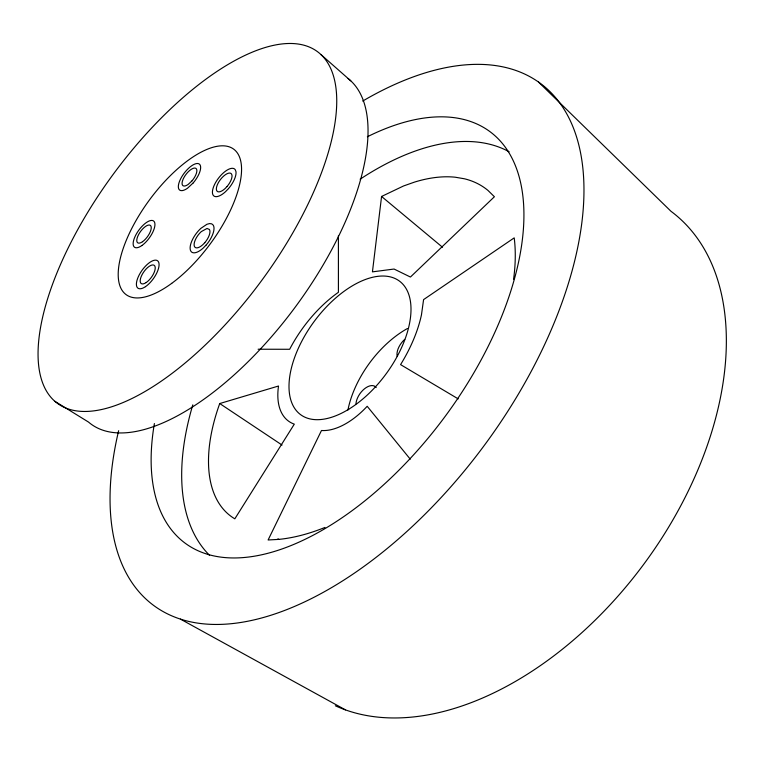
<?xml version="1.0" encoding="UTF-8"?>
<svg xmlns="http://www.w3.org/2000/svg" width="762" height="762" viewBox="0 0 762 762"><rect width="100%" height="100%" fill="white"/><g stroke="black" fill="none" stroke-linecap="round" stroke-linejoin="round"><path stroke-width="1.14" d="M381.572 196.463L372.437 271.863L394.068 269.043L410.432 277.044L494.405 196.739L488.032 190.481A188.185 101.689 -53 0 0 464.372 178.775L455.228 177.213A188.185 101.689 -53 0 0 414.461 182.118L403.603 185.947L381.572 196.463L442.503 247.24M219.732 403.546L278.511 386.02A76.495 40.691 -53.9 0 0 294.303 424.148L234.829 518.827A158.258 84.611 -54.7 0 1 219.732 403.546L282.045 445.046M324.974 527.437A250.146 132.845 -52.8 0 1 278.797 539.391L268.11 539.982L321.488 430.492A63.665 34.642 -54.1 0 0 367.189 406.279L410.27 459.191M258.118 349.225L289.665 349.282A92.135 49.311 -53.8 0 1 338.414 292.294L338.404 235.677M180.413 619.096L345.462 709.87M458.229 398.897L400.574 364.617A106.318 56.588 -53.5 0 0 421.472 314.782L423.586 299.609L514.207 237.868A213.379 114.824 -53.5 0 1 513.588 279.244M277.93 538.858L278.797 539.391M54.854 401.288L88.516 422.072A215.341 94.688 -53.5 0 0 292.332 311.01A215.341 94.688 -53.5 0 0 348.072 78.524M320.888 54.512A218.684 91.249 -53.5 0 1 178.822 368.141A218.684 91.249 -53.5 0 1 62.56 259.842A218.684 91.249 -53.5 0 1 320.888 54.512L350.777 80.829M538.524 82.077L671.008 211.312A299.866 188.328 -53.5 0 1 655.13 548.211A299.866 188.328 -53.5 0 1 335.366 705.774M362.712 101.06A324.841 170.44 -53.5 0 1 581.835 222.78A324.841 170.44 -53.5 0 1 299.314 604.333A324.841 170.44 -53.5 0 1 118.643 430.692M367.37 136.76A256.061 133.502 -53.5 0 1 521.256 247.621A256.061 133.502 -53.5 0 1 304.371 539.648A256.061 133.502 -53.5 0 1 154.391 423.539M355.968 403.889A14.488 8.125 -54.3 0 1 364.484 388.801A14.488 8.125 -54.3 0 1 376.199 387.582M397.24 356.473A14.535 8.172 -52.6 0 1 404.727 339.395M209.569 555.327A252.022 136.798 -53.5 0 1 192.796 404.87M360.121 179.203A252.022 136.798 -53.5 0 1 509.13 151.762M347.92 410.061A80.581 46.444 -53.5 0 1 407.47 328.489M191.976 180.889L188.138 184.461A10.811 4.372 -52.8 0 1 183.07 179.318A10.811 4.372 -52.8 0 1 195.158 168.078A10.811 4.372 -52.8 0 1 191.976 180.889M193.272 182.861L187.471 188.262A16.288 6.582 -52.8 0 1 179.87 180.47A16.288 6.582 -52.8 0 1 198.082 163.554A16.288 6.582 -52.8 0 1 193.272 182.861M227.038 186.519L225.038 188.595A11.297 4.763 -52.5 0 1 216.503 190.148A11.297 4.763 -52.5 0 1 221.971 177.727A11.297 4.763 -52.5 0 1 231.486 173.936L231.991 175.26A11.297 4.763 -52.5 0 1 227.038 186.519M228.505 188.595L225.476 191.729A17.012 7.172 -52.5 0 1 212.646 194.053A17.012 7.172 -52.5 0 1 220.856 175.365A17.012 7.172 -52.5 0 1 235.201 169.621L235.963 171.602A17.012 7.172 -52.5 0 1 228.505 188.595M204.787 242.659L202.759 244.745A11.516 4.963 -53.5 0 1 194.139 245.326A11.516 4.963 -53.5 0 1 201.263 231.619L207.054 228.457L209.455 229.514A11.516 4.963 -53.5 0 1 204.787 242.659M206.216 244.973L203.14 248.126A17.355 7.477 -53.5 0 1 190.167 248.983A17.355 7.477 -53.5 0 1 200.892 228.343L206.959 224.266L209.598 223.571L211.741 223.866L213.227 225.133A17.355 7.477 -53.5 0 1 206.216 244.973M348.701 409.261A83.068 44.491 -53.5 0 0 403.489 284.902A83.068 44.491 -53.5 0 0 297.837 349.434A83.068 44.491 -53.5 0 0 348.701 409.261M171.698 283.369A90.459 37.5 -53.5 0 0 236.944 152.39A90.459 37.5 -53.5 0 0 131.026 229.924A90.459 37.5 -53.5 0 0 171.698 283.369M141.856 245.555A16.231 6.534 -54 0 0 154.391 221.904A16.231 6.534 -54 0 0 135.874 234.867A16.231 6.534 -54 0 0 141.856 245.555M145.494 286.645A16.859 7.039 -54.5 0 0 158.486 261.852A16.859 7.039 -54.5 0 0 139.217 274.892A16.859 7.039 -54.5 0 0 145.494 286.645M146.199 282.54A11.192 4.677 -54.5 0 0 154.848 266.081A11.192 4.677 -54.5 0 0 142.065 274.691A11.192 4.677 -54.5 0 0 146.199 282.54M142.542 241.697A10.773 4.334 -54 0 0 150.886 226A10.773 4.334 -54 0 0 138.608 234.563A10.773 4.334 -54 0 0 142.542 241.697"/></g></svg>
